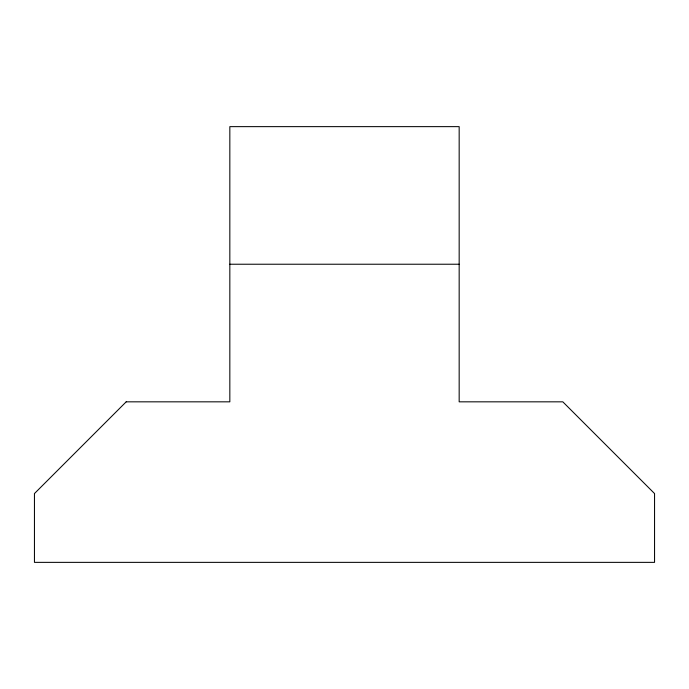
<?xml version="1.0" encoding="UTF-8"?>
<svg xmlns="http://www.w3.org/2000/svg" width="689" height="689" viewBox="0 0 689 689"><rect width="100%" height="100%" fill="white"/><g stroke="black" fill="none" stroke-linecap="round" stroke-linejoin="round"><path stroke-width="1.03" d="M229.833 264.231L459.167 264.231M126.182 401.833L34.45 493.565L34.45 562.362L654.55 562.362L654.55 493.565L562.818 401.833L459.167 401.833L459.167 126.638L229.833 126.638L229.833 401.833L126.182 401.833"/></g></svg>
